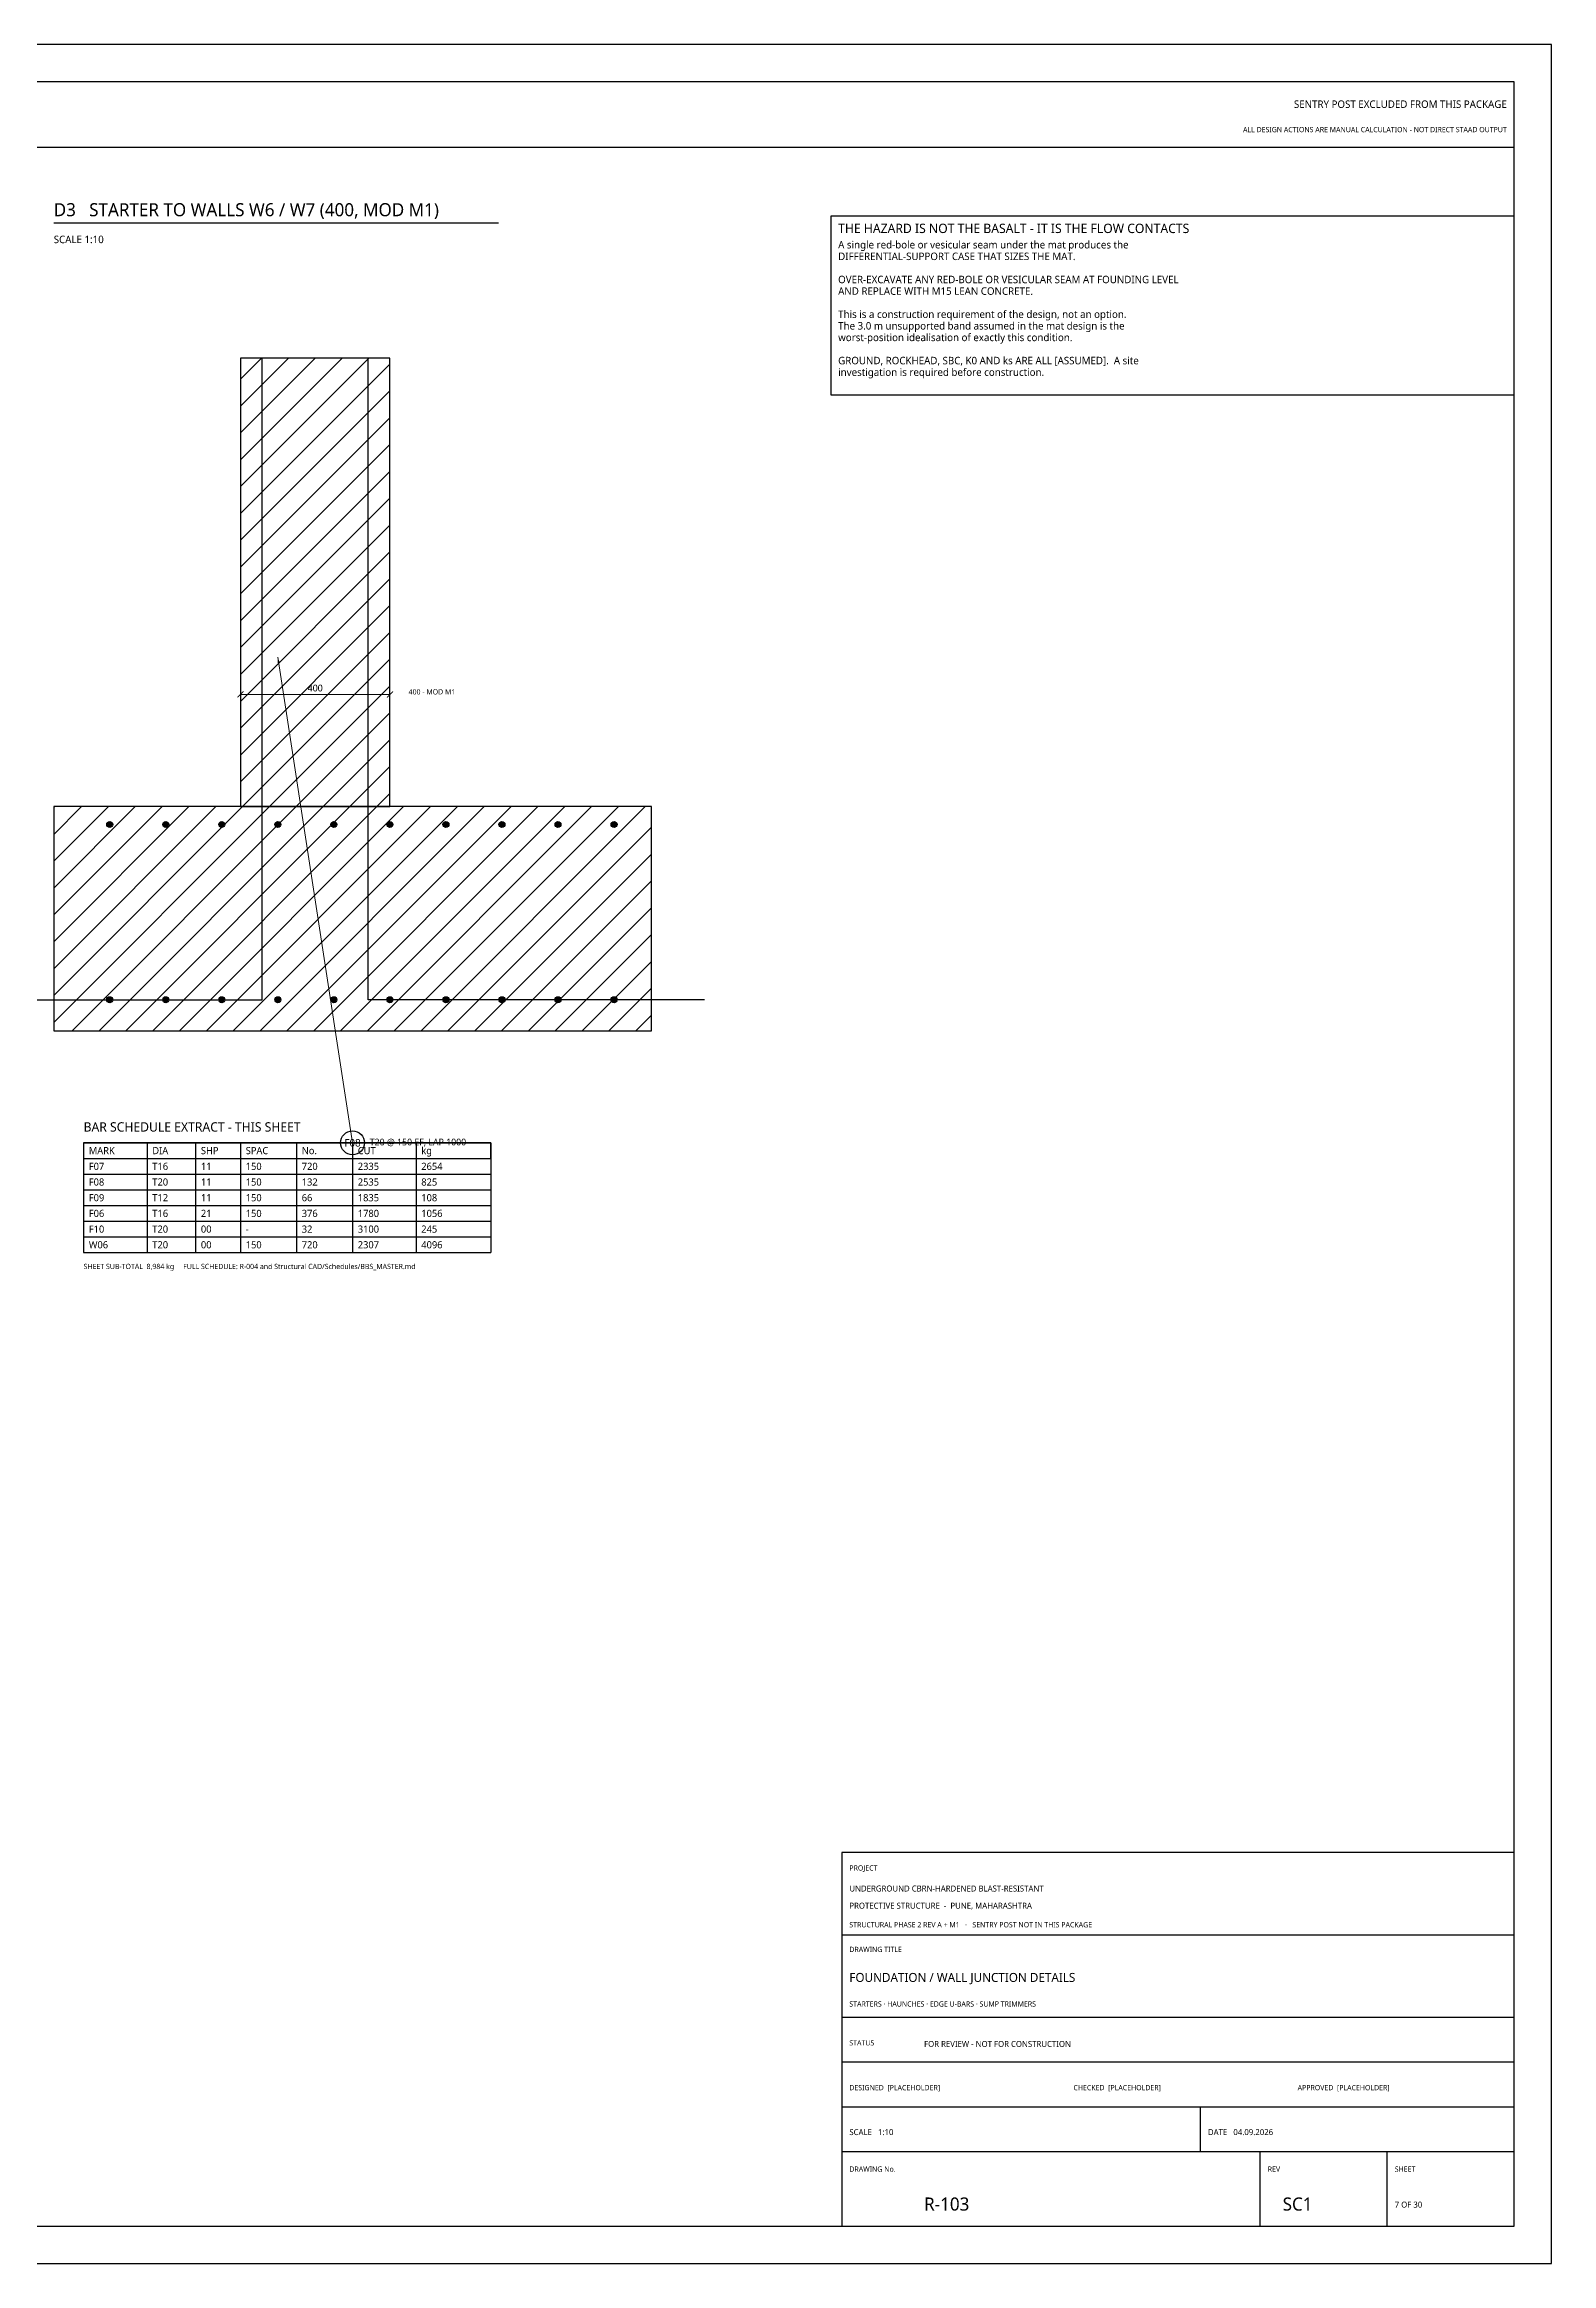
# Model space of a CAD drawing. Header units: millimetres. Extents: x 0 to 841, y 0 to 594.
# Drawn here: x 438 to 841, y 0 to 594 of the extents above; entities that cross this region are included whole.
import ezdxf
from ezdxf.enums import TextEntityAlignment as Align

# ---------------------------------------------------------------- set-up
doc = ezdxf.new("R2010")
doc.units = ezdxf.units.MM
for name, color, linetype in [('S-BLAST', 1, 'Continuous'), ('S-CALLOUT', 2, 'Continuous'), ('S-CONCRETE', 7, 'Continuous'), ('S-DIM', 4, 'Continuous'), ('S-HATCH', 8, 'Continuous'), ('S-NOTE', 7, 'Continuous'), ('S-REBAR-MAIN', 1, 'Continuous'), ('S-REBAR-TIE', 6, 'Continuous'), ('S-TABLE', 7, 'Continuous'), ('S-TEXT', 7, 'Continuous'), ('S-TITLE', 7, 'Continuous')]:
    doc.layers.add(name, color=color, linetype=linetype)
doc.styles.add('OpenSans', font='OpenSans-Regular.ttf')
doc.dimstyles.new('SC-DIM', dxfattribs={"dimtxt": 1.8, "dimasz": 1.6, "dimexe": 1.2, "dimexo": 1, "dimgap": 0.8, "dimtad": 1, "dimdec": 0, "dimblk": 'ARCHTICK', "dimcen": 2.5, "dimclrd": 4, "dimclre": 4, "dimclrt": 4, "dimazin": 3, "dimtfac": 1, "dimtmove": 0, "dimatfit": 3, "dimlwd": 13, "dimlwe": 13})

# ---------------------------------------------------------------- blocks, each defined once
blk = doc.blocks.new('_ARCHTICK')
at = {"color": 0, "linetype": 'BYBLOCK', "const_width": 0.15}
blk.add_lwpolyline([(-0.5, -0.5), (0.5, 0.5)], dxfattribs=at)
blk = doc.blocks.new('BARMARK')
at = {"layer": 'S-CALLOUT'}
blk.add_circle((0, 0), 3.2, dxfattribs=at)

msp = doc.modelspace()

# ---------------------------------------------------------------- hatches: boundary and pattern name
at = {"layer": 'S-HATCH'}
h = msp.add_hatch(dxfattribs=at)
h.set_pattern_fill('ANSI31', scale=1.6)
h.paths.add_polyline_path([(490, 390), (530, 390), (530, 510), (490, 510)])
h = msp.add_hatch(dxfattribs=at)
h.set_pattern_fill('ANSI31', scale=1.6)
h.paths.add_polyline_path([(440, 330), (600, 330), (600, 390), (440, 390)])
at = {"layer": 'S-REBAR-MAIN'}
for points in [[(455.8, 385.2), (455.74, 385.51), (455.57, 385.77), (455.31, 385.94), (455, 386), (454.69, 385.94), (454.43, 385.77), (454.26, 385.51), (454.2, 385.2), (454.26, 384.89), (454.43, 384.63), (454.69, 384.46), (455, 384.4), (455.31, 384.46), (455.57, 384.63), (455.74, 384.89)], [(470.8, 385.2), (470.74, 385.51), (470.57, 385.77), (470.31, 385.94), (470, 386), (469.69, 385.94), (469.43, 385.77), (469.26, 385.51), (469.2, 385.2), (469.26, 384.89), (469.43, 384.63), (469.69, 384.46), (470, 384.4), (470.31, 384.46), (470.57, 384.63), (470.74, 384.89)], [(485.8, 385.2), (485.74, 385.51), (485.57, 385.77), (485.31, 385.94), (485, 386), (484.69, 385.94), (484.43, 385.77), (484.26, 385.51), (484.2, 385.2), (484.26, 384.89), (484.43, 384.63), (484.69, 384.46), (485, 384.4), (485.31, 384.46), (485.57, 384.63), (485.74, 384.89)], [(500.8, 385.2), (500.74, 385.51), (500.57, 385.77), (500.31, 385.94), (500, 386), (499.69, 385.94), (499.43, 385.77), (499.26, 385.51), (499.2, 385.2), (499.26, 384.89), (499.43, 384.63), (499.69, 384.46), (500, 384.4), (500.31, 384.46), (500.57, 384.63), (500.74, 384.89)], [(515.8, 385.2), (515.74, 385.51), (515.57, 385.77), (515.31, 385.94), (515, 386), (514.69, 385.94), (514.43, 385.77), (514.26, 385.51), (514.2, 385.2), (514.26, 384.89), (514.43, 384.63), (514.69, 384.46), (515, 384.4), (515.31, 384.46), (515.57, 384.63), (515.74, 384.89)], [(530.8, 385.2), (530.74, 385.51), (530.57, 385.77), (530.31, 385.94), (530, 386), (529.69, 385.94), (529.43, 385.77), (529.26, 385.51), (529.2, 385.2), (529.26, 384.89), (529.43, 384.63), (529.69, 384.46), (530, 384.4), (530.31, 384.46), (530.57, 384.63), (530.74, 384.89)], [(545.8, 385.2), (545.74, 385.51), (545.57, 385.77), (545.31, 385.94), (545, 386), (544.69, 385.94), (544.43, 385.77), (544.26, 385.51), (544.2, 385.2), (544.26, 384.89), (544.43, 384.63), (544.69, 384.46), (545, 384.4), (545.31, 384.46), (545.57, 384.63), (545.74, 384.89)], [(560.8, 385.2), (560.74, 385.51), (560.57, 385.77), (560.31, 385.94), (560, 386), (559.69, 385.94), (559.43, 385.77), (559.26, 385.51), (559.2, 385.2), (559.26, 384.89), (559.43, 384.63), (559.69, 384.46), (560, 384.4), (560.31, 384.46), (560.57, 384.63), (560.74, 384.89)], [(575.8, 385.2), (575.74, 385.51), (575.57, 385.77), (575.31, 385.94), (575, 386), (574.69, 385.94), (574.43, 385.77), (574.26, 385.51), (574.2, 385.2), (574.26, 384.89), (574.43, 384.63), (574.69, 384.46), (575, 384.4), (575.31, 384.46), (575.57, 384.63), (575.74, 384.89)], [(590.8, 385.2), (590.74, 385.51), (590.57, 385.77), (590.31, 385.94), (590, 386), (589.69, 385.94), (589.43, 385.77), (589.26, 385.51), (589.2, 385.2), (589.26, 384.89), (589.43, 384.63), (589.69, 384.46), (590, 384.4), (590.31, 384.46), (590.57, 384.63), (590.74, 384.89)], [(455.8, 338.3), (455.74, 338.61), (455.57, 338.87), (455.31, 339.04), (455, 339.1), (454.69, 339.04), (454.43, 338.87), (454.26, 338.61), (454.2, 338.3), (454.26, 337.99), (454.43, 337.73), (454.69, 337.56), (455, 337.5), (455.31, 337.56), (455.57, 337.73), (455.74, 337.99)], [(470.8, 338.3), (470.74, 338.61), (470.57, 338.87), (470.31, 339.04), (470, 339.1), (469.69, 339.04), (469.43, 338.87), (469.26, 338.61), (469.2, 338.3), (469.26, 337.99), (469.43, 337.73), (469.69, 337.56), (470, 337.5), (470.31, 337.56), (470.57, 337.73), (470.74, 337.99)], [(485.8, 338.3), (485.74, 338.61), (485.57, 338.87), (485.31, 339.04), (485, 339.1), (484.69, 339.04), (484.43, 338.87), (484.26, 338.61), (484.2, 338.3), (484.26, 337.99), (484.43, 337.73), (484.69, 337.56), (485, 337.5), (485.31, 337.56), (485.57, 337.73), (485.74, 337.99)], [(500.8, 338.3), (500.74, 338.61), (500.57, 338.87), (500.31, 339.04), (500, 339.1), (499.69, 339.04), (499.43, 338.87), (499.26, 338.61), (499.2, 338.3), (499.26, 337.99), (499.43, 337.73), (499.69, 337.56), (500, 337.5), (500.31, 337.56), (500.57, 337.73), (500.74, 337.99)], [(515.8, 338.3), (515.74, 338.61), (515.57, 338.87), (515.31, 339.04), (515, 339.1), (514.69, 339.04), (514.43, 338.87), (514.26, 338.61), (514.2, 338.3), (514.26, 337.99), (514.43, 337.73), (514.69, 337.56), (515, 337.5), (515.31, 337.56), (515.57, 337.73), (515.74, 337.99)], [(530.8, 338.3), (530.74, 338.61), (530.57, 338.87), (530.31, 339.04), (530, 339.1), (529.69, 339.04), (529.43, 338.87), (529.26, 338.61), (529.2, 338.3), (529.26, 337.99), (529.43, 337.73), (529.69, 337.56), (530, 337.5), (530.31, 337.56), (530.57, 337.73), (530.74, 337.99)], [(545.8, 338.3), (545.74, 338.61), (545.57, 338.87), (545.31, 339.04), (545, 339.1), (544.69, 339.04), (544.43, 338.87), (544.26, 338.61), (544.2, 338.3), (544.26, 337.99), (544.43, 337.73), (544.69, 337.56), (545, 337.5), (545.31, 337.56), (545.57, 337.73), (545.74, 337.99)], [(560.8, 338.3), (560.74, 338.61), (560.57, 338.87), (560.31, 339.04), (560, 339.1), (559.69, 339.04), (559.43, 338.87), (559.26, 338.61), (559.2, 338.3), (559.26, 337.99), (559.43, 337.73), (559.69, 337.56), (560, 337.5), (560.31, 337.56), (560.57, 337.73), (560.74, 337.99)], [(575.8, 338.3), (575.74, 338.61), (575.57, 338.87), (575.31, 339.04), (575, 339.1), (574.69, 339.04), (574.43, 338.87), (574.26, 338.61), (574.2, 338.3), (574.26, 337.99), (574.43, 337.73), (574.69, 337.56), (575, 337.5), (575.31, 337.56), (575.57, 337.73), (575.74, 337.99)], [(590.8, 338.3), (590.74, 338.61), (590.57, 338.87), (590.31, 339.04), (590, 339.1), (589.69, 339.04), (589.43, 338.87), (589.26, 338.61), (589.2, 338.3), (589.26, 337.99), (589.43, 337.73), (589.69, 337.56), (590, 337.5), (590.31, 337.56), (590.57, 337.73), (590.74, 337.99)]]:
    msp.add_hatch(color=1, dxfattribs=at).paths.add_polyline_path(points)

# ---------------------------------------------------------------- linework, layer by layer
at = {"layer": 'S-CONCRETE'}
for points in [[(490, 390), (530, 390), (530, 510), (490, 510)], [(440, 330), (600, 330), (600, 390), (440, 390)]]:
    msp.add_lwpolyline(points, close=True, dxfattribs=at)
at = {"layer": 'S-REBAR-MAIN'}
for p, q in [((495.8, 405), (495.8, 510)), ((524.2, 405), (524.2, 510))]:
    msp.add_line(p, q, dxfattribs=at)
for centre in [(455, 385.2), (470, 385.2), (485, 385.2), (500, 385.2), (515, 385.2), (530, 385.2), (545, 385.2), (560, 385.2), (575, 385.2), (590, 385.2), (455, 338.3), (470, 338.3), (485, 338.3), (500, 338.3), (515, 338.3), (530, 338.3), (545, 338.3), (560, 338.3), (575, 338.3), (590, 338.3)]:
    msp.add_circle(centre, 0.8, dxfattribs=at)
at = {"layer": 'S-REBAR-TIE'}
for points in [[(405.8, 338.3), (495.8, 338.3), (495.8, 505)], [(614.2, 338.3), (524.2, 338.3), (524.2, 505)]]:
    msp.add_lwpolyline(points, dxfattribs=at)
at = {"layer": 'S-TABLE'}
for p, q in [((448, 300), (557, 300)), ((448, 300), (448, 270.6)), ((465, 300), (465, 270.6)), ((478, 300), (478, 270.6)), ((490, 300), (490, 270.6)), ((505, 300), (505, 270.6)), ((520, 300), (520, 270.6)), ((537, 300), (537, 270.6)), ((557, 300), (557, 270.6)), ((448, 291.6), (557, 291.6)), ((448, 287.4), (557, 287.4)), ((448, 283.2), (557, 283.2)), ((448, 279), (557, 279)), ((448, 274.8), (557, 274.8)), ((448, 270.6), (557, 270.6))]:
    msp.add_line(p, q, dxfattribs=at)
msp.add_lwpolyline([(448, 295.8), (557, 295.8), (557, 300), (448, 300)], close=True, dxfattribs=at)
at = {"layer": 'S-TITLE'}
for p, q in [((10, 566.5), (831, 566.5)), ((440, 546.2), (559.05, 546.2)), ((651, 88), (831, 88)), ((651, 66), (831, 66)), ((651, 54), (831, 54)), ((651, 42), (831, 42)), ((747, 30), (747, 42)), ((651, 30), (831, 30)), ((763, 10), (763, 30)), ((797, 10), (797, 30))]:
    msp.add_line(p, q, dxfattribs=at)
for points in [[(0, 0), (841, 0), (841, 594), (0, 594)], [(10, 10), (831, 10), (831, 584), (10, 584)], [(648, 500.17), (831, 500.17), (831, 548), (648, 548)], [(651, 10), (831, 10), (831, 110), (651, 110)]]:
    msp.add_lwpolyline(points, close=True, dxfattribs=at)

# ---------------------------------------------------------------- block references
at = {"layer": 'S-CALLOUT'}
msp.add_blockref('BARMARK', (520, 300), dxfattribs=at)

# ---------------------------------------------------------------- texts
at = {"layer": 'S-BLAST', "style": 'OpenSans'}
for s, height, p in [('SENTRY POST EXCLUDED FROM THIS PACKAGE', 2, (829, 577)), ('ALL DESIGN ACTIONS ARE MANUAL CALCULATION - NOT DIRECT STAAD OUTPUT', 1.4, (829, 570.5))]:
    msp.add_text(s, height=height, dxfattribs=at).set_placement(p, align=Align.RIGHT)
for s, height, p in [('400 - MOD M1', 1.4, (535, 420)), ('FOR REVIEW - NOT FOR CONSTRUCTION', 1.6, (673, 58))]:
    msp.add_text(s, height=height, dxfattribs=at).set_placement(p)
at = {"layer": 'S-CALLOUT', "style": 'OpenSans'}
msp.add_text('F08', height=2, dxfattribs=at).set_placement((520, 300), align=Align.MIDDLE_CENTER)
msp.add_text('T20 @ 150 EF, LAP 1000', height=1.8, dxfattribs=at).set_placement((524.6, 299.3))
at = {"layer": 'S-NOTE', "style": 'OpenSans'}
for s, p in [('A single red-bole or vesicular seam under the mat produces the', (650, 539.38)), ('DIFFERENTIAL-SUPPORT CASE THAT SIZES THE MAT.', (650, 536.27)), ('AND REPLACE WITH M15 LEAN CONCRETE.', (650, 526.97)), ('OVER-EXCAVATE ANY RED-BOLE OR VESICULAR SEAM AT FOUNDING LEVEL', (650, 530.07)), ('This is a construction requirement of the design, not an option.', (650, 520.77)), ('The 3.0 m unsupported band assumed in the mat design is the', (650, 517.67)), ('worst-position idealisation of exactly this condition.', (650, 514.57)), ('GROUND, ROCKHEAD, SBC, K0 AND ks ARE ALL [ASSUMED].  A site', (650, 508.37)), ('investigation is required before construction.', (650, 505.27))]:
    msp.add_text(s, height=2, dxfattribs=at).set_placement(p)
at = {"layer": 'S-TABLE', "style": 'OpenSans'}
for s, height, p in [('MARK', 1.909, (449.4, 296.95)), ('DIA', 1.909, (466.4, 296.95)), ('SHP', 1.909, (479.4, 296.95)), ('SPAC', 1.909, (491.4, 296.95)), ('No.', 1.909, (506.4, 296.95)), ('CUT', 1.909, (521.4, 296.95)), ('kg', 1.909, (538.4, 296.95)), ('F07', 1.909, (449.4, 292.75)), ('T16', 1.909, (466.4, 292.75)), ('11', 1.909, (479.4, 292.75)), ('150', 1.909, (491.4, 292.75)), ('720', 1.909, (506.4, 292.75)), ('2335', 1.909, (521.4, 292.75)), ('2654', 1.909, (538.4, 292.75)), ('F08', 1.909, (449.4, 288.55)), ('F09', 1.909, (449.4, 284.35)), ('T20', 1.909, (466.4, 288.55)), ('T12', 1.909, (466.4, 284.35)), ('11', 1.909, (479.4, 288.55)), ('11', 1.909, (479.4, 284.35)), ('150', 1.909, (491.4, 288.55)), ('150', 1.909, (491.4, 284.35)), ('66', 1.909, (506.4, 284.35)), ('132', 1.909, (506.4, 288.55)), ('2535', 1.909, (521.4, 288.55)), ('1835', 1.909, (521.4, 284.35)), ('825', 1.909, (538.4, 288.55)), ('108', 1.909, (538.4, 284.35)), ('F06', 1.909, (449.4, 280.15)), ('T16', 1.909, (466.4, 280.15)), ('21', 1.909, (479.4, 280.15)), ('150', 1.909, (491.4, 280.15)), ('376', 1.909, (506.4, 280.15)), ('1780', 1.909, (521.4, 280.15)), ('1056', 1.909, (538.4, 280.15)), ('W06', 1.909, (449.4, 271.75)), ('F10', 1.909, (449.4, 275.95)), ('T20', 1.909, (466.4, 275.95)), ('T20', 1.909, (466.4, 271.75)), ('00', 1.909, (479.4, 275.95)), ('00', 1.909, (479.4, 271.75)), ('-', 1.91, (491.4, 275.95)), ('150', 1.909, (491.4, 271.75)), ('32', 1.909, (506.4, 275.95)), ('720', 1.909, (506.4, 271.75)), ('3100', 1.909, (521.4, 275.95)), ('2307', 1.909, (521.4, 271.75)), ('4096', 1.909, (538.4, 271.75)), ('245', 1.909, (538.4, 275.95)), ('SHEET SUB-TOTAL  8,984 kg     FULL SCHEDULE: R-004 and Structural CAD/Schedules/BBS_MASTER.md', 1.4, (448, 266.2))]:
    msp.add_text(s, height=height, dxfattribs=at).set_placement(p)
at = {"layer": 'S-TEXT', "style": 'OpenSans'}
msp.add_text('SCALE 1:10', height=2, dxfattribs=at).set_placement((440, 540.8))
at = {"layer": 'S-TITLE', "style": 'OpenSans'}
for s, height, p in [('D3   STARTER TO WALLS W6 / W7 (400, MOD M1)', 3.5, (440, 548)), ('THE HAZARD IS NOT THE BASALT - IT IS THE FLOW CONTACTS', 2.5, (650, 543.5)), ('BAR SCHEDULE EXTRACT - THIS SHEET', 2.5, (448, 303)), ('PROJECT', 1.4, (653, 105.2)), ('UNDERGROUND CBRN-HARDENED BLAST-RESISTANT', 1.6, (653, 99.6)), ('PROTECTIVE STRUCTURE  -  PUNE, MAHARASHTRA', 1.6, (653, 95)), ('STRUCTURAL PHASE 2 REV A + M1   ·   SENTRY POST NOT IN THIS PACKAGE', 1.4, (653, 90)), ('DRAWING TITLE', 1.4, (653, 83.4)), ('FOUNDATION / WALL JUNCTION DETAILS', 2.4, (653, 75.4)), ('STARTERS · HAUNCHES · EDGE U-BARS · SUMP TRIMMERS', 1.4, (653, 68.8)), ('STATUS', 1.4, (653, 58.4)), ('DESIGNED  [PLACEHOLDER]', 1.4, (653, 46.4)), ('CHECKED  [PLACEHOLDER]', 1.4, (713, 46.4)), ('APPROVED  [PLACEHOLDER]', 1.4, (773, 46.4)), ('SCALE   1:10', 1.6, (653, 34.4)), ('DATE   04.09.2026', 1.6, (749, 34.4)), ('DRAWING No.', 1.4, (653, 24.6)), ('REV', 1.4, (765, 24.6)), ('SHEET', 1.4, (799, 24.6)), ('R-103', 3.5, (673, 14.2)), ('SC1', 3.5, (769, 14.2)), ('7 OF 30', 1.6, (799, 15))]:
    msp.add_text(s, height=height, dxfattribs=at).set_placement(p)

# ---------------------------------------------------------------- dimensions: what is measured, and where the dimension line sits
at = {"layer": 'S-DIM'}
msp.add_linear_dim(base=(490, 420), p1=(490, 390), p2=(530, 390), dimstyle='SC-DIM', override={"dimlfac": 10}, dxfattribs=at).render()

# ---------------------------------------------------------------- leaders
at = {"layer": 'S-CALLOUT'}
msp.add_leader([(500, 430), (520, 300)], dimstyle='SC-DIM', dxfattribs=at)

doc.saveas('drawing.dxf')
